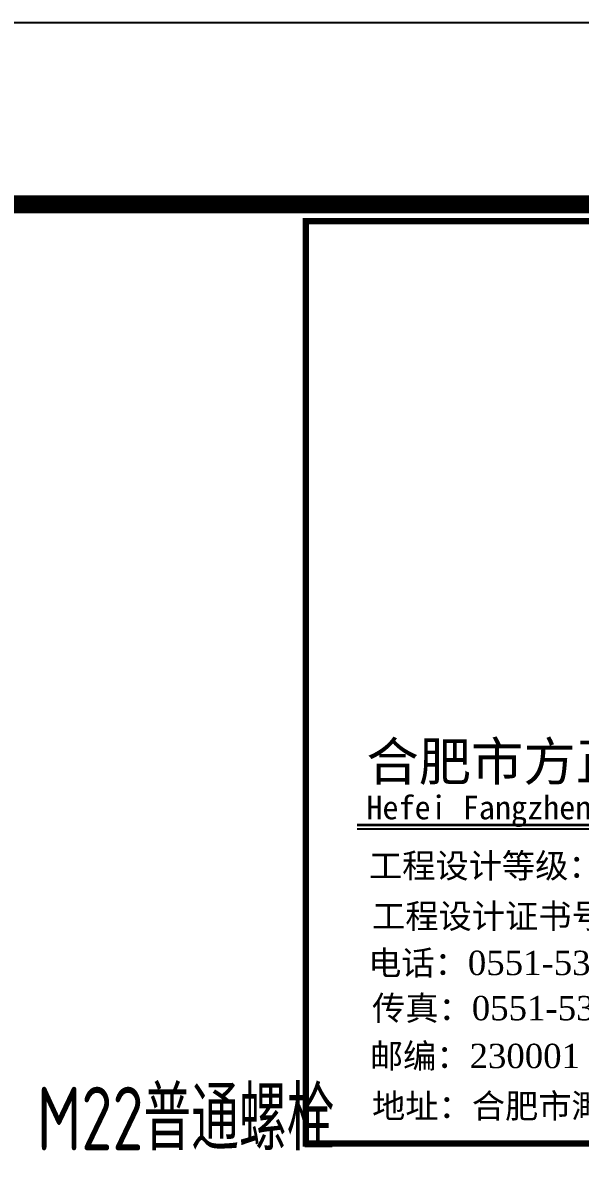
# Model space of a CAD drawing. Extents: x -3102990 to -851544, y -5293060 to -2540151.
# Drawn here: x -1916739 to -1913672, y -2637130 to -2630902 of the extents above; entities that cross this region are included whole.
import ezdxf

# ---------------------------------------------------------------- set-up
doc = ezdxf.new("R2010")
doc.units = 0
doc.header["$LTSCALE"] = 1000
doc.layers.get('0').update_dxf_attribs({"linetype": 'CONTINUOUS'})
for name, color, linetype in [('PUB_TEXT', 7, 'CONTINUOUS'), ('PUB_TITLE', 4, 'CONTINUOUS'), ('TEXT', 7, 'CONTINUOUS')]:
    doc.layers.add(name, color=color, linetype=linetype)
doc.layers.add('yichutu', color=7, linetype='CONTINUOUS', true_color=0xffffff, plot=False)
doc.styles.add('-黑体', font='simhei.ttf')
doc.styles.add('GHF', font='times.ttf')
doc.styles.add('TSSD_Rein', font='Tssdeng.shx', dxfattribs={"width": 0.75, "bigfont": 'hztxt.shx'})

# ---------------------------------------------------------------- blocks, each defined once
blk = doc.blocks.new('A$C16496DF1')
at = {"color": 4, "lineweight": 35}
blk.add_line((98134.9, 37584.9), (102806.5, 37584.9), dxfattribs=at)
at = {"color": 4, "lineweight": -2}
blk.add_line((98134.9, 37562.5), (102806.5, 37562.5), dxfattribs=at)
at = {"layer": 'PUB_TITLE'}
blk.add_lwpolyline([(0, 0), (0, 42000), (104100, 42000), (104100, 0)], close=True, dxfattribs=at)
at = {"layer": 'PUB_TITLE', "const_width": 100}
blk.add_lwpolyline([(103100, 1000), (103100, 41000), (713.3, 41000), (713.3, 1000), (103100, 1000)], dxfattribs=at)
at = {"layer": 'PUB_TITLE', "color": 4, "const_width": 35.1}
blk.add_lwpolyline([(97852.3, 35831), (103073.4, 35831), (103073.4, 40907.5), (97852.3, 40907.5)], close=True, dxfattribs=at)
at = {"layer": 'PUB_TEXT'}
for s, height, style, p in [('合肥市方正城建规划设计有限公司', 210.912, '-黑体', (98185.3, 37828.5)), ('Hefei Fangzheng Urban Planning And Design Co.,Ltd', 129.922, '-黑体', (98184.9, 37615.8)), ('工程设计等级：乙级', 134.04, 'GHF', (98199, 37293.4)), ('工程设计证书号：A234009091', 134.045, 'GHF', (98216.3, 37016)), ('电话：0551-5376660-815', 134.045, 'GHF', (98194.6, 36758.7)), ('传真：0551-5376659', 134.045, 'GHF', (98216.3, 36509.8)), ('邮编：230001', 134.04, 'GHF', (98204, 36246.5)), ('地址：合肥市濉溪路99号众城国际广场1号楼16层', 134.045, 'GHF', (98216.3, 35971.1))]:
    blk.add_text(s, height=height, dxfattribs=dict(at, style=style)).set_placement(p)
blk = doc.blocks.new('yct-1041-420-104100-42000-100-2006.0')
at = {"layer": 'yichutu', "color": 7, "true_color": 0xffffff}
blk.add_lwpolyline([(0, 0), (0, 42000), (104100, 42000), (104100, 0)], close=True, dxfattribs=at)

msp = doc.modelspace()

# ---------------------------------------------------------------- block references
at = {"ltscale": 1.5}
msp.add_blockref('A$C16496DF1', (-2013033.89, -2672902.4), dxfattribs=at)
at = {"layer": 'yichutu'}
msp.add_blockref('yct-1041-420-104100-42000-100-2006.0', (-2013033.89, -2672902.4), dxfattribs=at)

# ---------------------------------------------------------------- texts
at = {"layer": 'TEXT', "lineweight": 5, "style": 'TSSD_Rein', "width": 0.75}
msp.add_text('M22普通螺栓', height=350, dxfattribs=at).set_placement((-1916661.02, -2637108.29))

doc.saveas('drawing.dxf')
